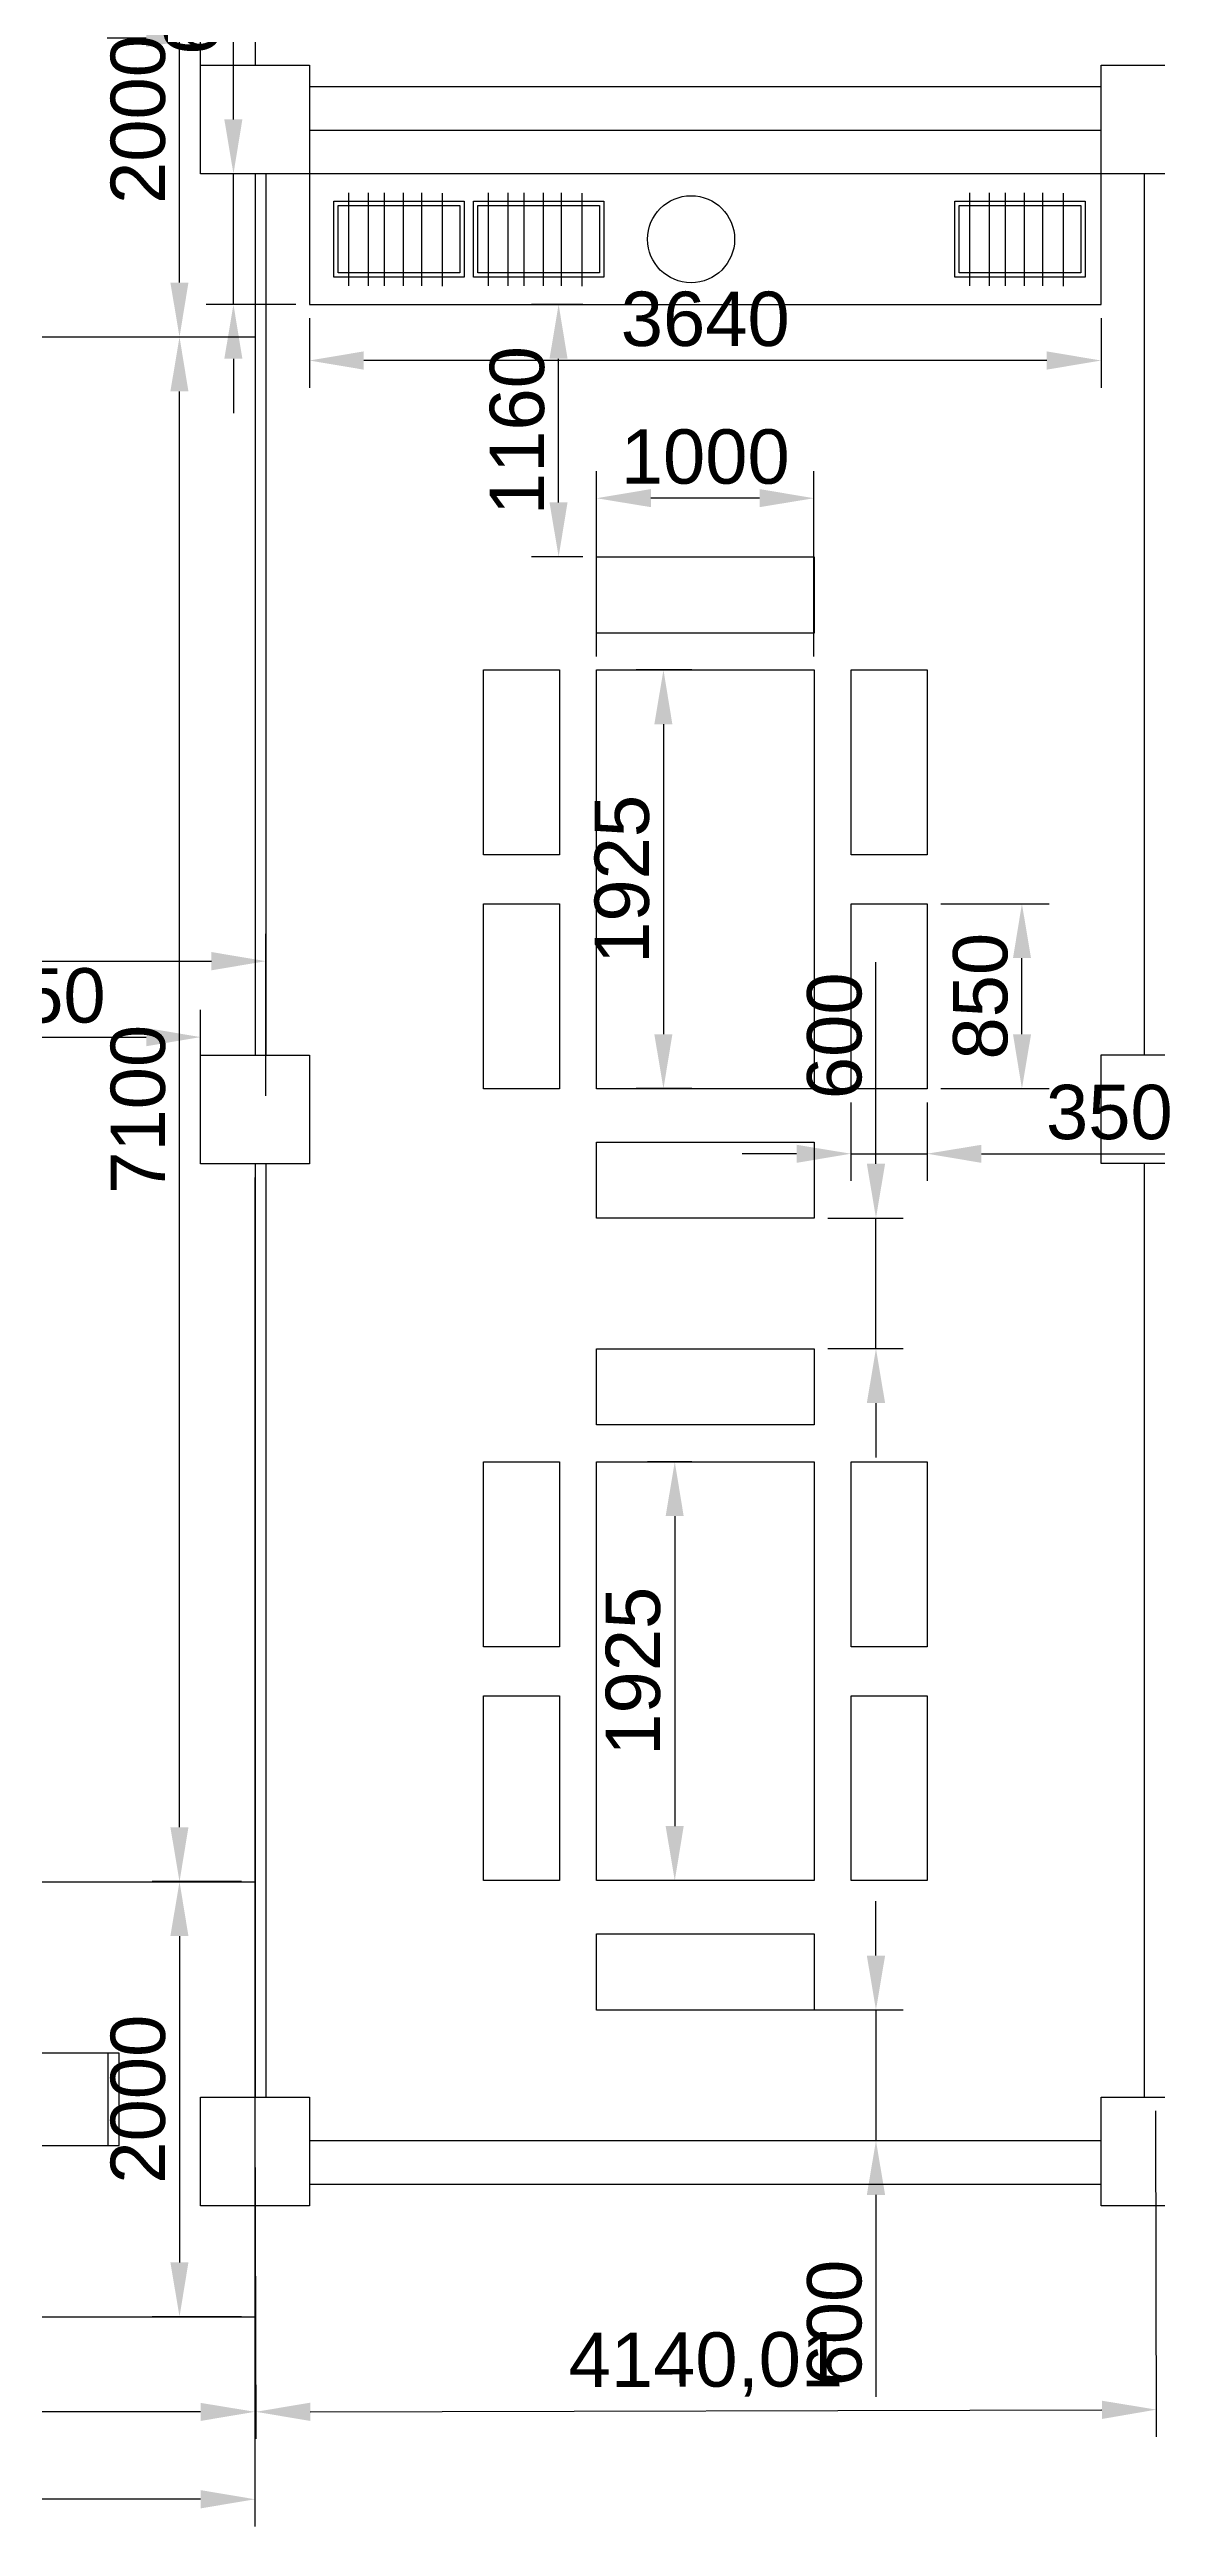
# Model space of a CAD drawing. Header units: millimetres. Extents: x -39333 to 8232, y -29726 to 4142.
# Drawn here: x -4519 to 575, y -13110 to -1725 of the extents above; entities that cross this region are included whole.
import ezdxf

# ---------------------------------------------------------------- set-up
doc = ezdxf.new("R2010")
doc.units = ezdxf.units.MM
doc.layers.add('2. Мебель', color=114, linetype='Continuous')
for name, color, linetype, lineweight in [('мебель', 44, 'Continuous', 25), ('размер', 1, 'Continuous', 25), ('стены', 7, 'Continuous', 25), ('территория', 74, 'Continuous', 25)]:
    doc.layers.add(name, color=color, linetype=linetype, lineweight=lineweight)
doc.styles.get("Standard").update_dxf_attribs({"font": 'arial.ttf'})
doc.dimstyles.new('Аннотативный', dxfattribs={"dimscale": 0, "dimtxt": 2.5, "dimasz": 2.5, "dimexe": 1.25, "dimexo": 0.625, "dimtad": 1, "dimtxsty": 'Standard', "dimcen": 2.5, "dimadec": 0, "dimazin": 0, "dimtfac": 1, "dimtmove": 0, "dimatfit": 3, "dimfxl": 1, "dimarcsym": 0})

# ---------------------------------------------------------------- blocks, each defined once
blk = doc.blocks.new('Стол 66')
at = {"layer": '2. Мебель'}
for p, q in [((4779, 22733), (4411, 22520)), ((4804, 22690), (4436, 22477)), ((5004, 22343), (4779, 22733)), ((5536, 22733), (5311, 22343)), ((5879, 22477), (5511, 22690)), ((5904, 22520), (5536, 22733)), ((4411, 22520), (4636, 22131)), ((5679, 22131), (5904, 22520)), ((4636, 22131), (5004, 22343)), ((5311, 22343), (5679, 22131)), ((4483, 21865), (4033, 21865)), ((4033, 21865), (4033, 21440)), ((4083, 21865), (4083, 21440)), ((4483, 21440), (4483, 21865)), ((6283, 21865), (5833, 21865)), ((5833, 21865), (5833, 21440)), ((6233, 21440), (6233, 21865)), ((6283, 21440), (6283, 21865)), ((4033, 21440), (4483, 21440)), ((5833, 21440), (6283, 21440)), ((4636, 21174), (4411, 20784)), ((5004, 20962), (4636, 21174)), ((5679, 21174), (5311, 20962)), ((5904, 20784), (5679, 21174)), ((4779, 20572), (5004, 20962)), ((5311, 20962), (5536, 20572)), ((4411, 20784), (4779, 20572)), ((4436, 20828), (4804, 20615)), ((5511, 20615), (5879, 20828)), ((5536, 20572), (5904, 20784))]:
    blk.add_line(p, q, dxfattribs=at)
blk.add_circle((5158, 21652), 625, dxfattribs=at)
blk = doc.blocks.new('*D58')
at = {"layer": 'Defpoints', "color": 0, "transparency": 16777216}
for p in [(-1504, -4576), (-1696, -6501), (-1504, -6501)]:
    blk.add_point(p, dxfattribs=at)
at = {"layer": 'размер', "color": 0, "lineweight": -2, "transparency": 16777216}
for p, q in [((-1566, -4576), (-1821, -4576)), ((-1696, -4826), (-1696, -6251)), ((-1566, -6501), (-1821, -6501))]:
    blk.add_line(p, q, dxfattribs=at)
at = {"layer": 'размер', "color": 0, "transparency": 16777216}
for points in [[(-1738, -4826), (-1655, -4826), (-1696, -4576)], [(-1738, -6251), (-1655, -6251), (-1696, -6501)]]:
    blk.add_solid(points, dxfattribs=at)
at = {"layer": 'размер', "color": 0, "transparency": 16777216, "insert": (-1886, -5539), "char_height": 250, "attachment_point": 5, "rotation": 90}
blk.add_mtext('1925', dxfattribs=at)
blk = doc.blocks.new('*D59')
at = {"layer": 'Defpoints', "color": 0, "transparency": 16777216}
for p in [(-1504, -8216), (-1644, -10141), (-1504, -10141)]:
    blk.add_point(p, dxfattribs=at)
at = {"layer": 'размер', "color": 0, "lineweight": -2, "transparency": 16777216}
for p, q in [((-1566, -8216), (-1769, -8216)), ((-1644, -8466), (-1644, -9891)), ((-1566, -10141), (-1769, -10141))]:
    blk.add_line(p, q, dxfattribs=at)
at = {"layer": 'размер', "color": 0, "transparency": 16777216}
for points in [[(-1686, -8466), (-1603, -8466), (-1644, -8216)], [(-1686, -9891), (-1603, -9891), (-1644, -10141)]]:
    blk.add_solid(points, dxfattribs=at)
at = {"layer": 'размер', "color": 0, "transparency": 16777216, "insert": (-1835, -9179), "char_height": 250, "attachment_point": 5, "rotation": 90}
blk.add_mtext('1925', dxfattribs=at)
blk = doc.blocks.new('*D60')
at = {"layer": 'Defpoints', "color": 0, "transparency": 16777216}
for p in [(-2004, -3787), (-2004, -4576), (-1004, -4576)]:
    blk.add_point(p, dxfattribs=at)
at = {"layer": 'размер', "color": 0, "lineweight": -2, "transparency": 16777216}
for p, q in [((-2004, -4514), (-2004, -3662)), ((-1004, -4514), (-1004, -3662)), ((-1254, -3787), (-1754, -3787))]:
    blk.add_line(p, q, dxfattribs=at)
at = {"layer": 'размер', "color": 0, "transparency": 16777216}
for points in [[(-1754, -3745), (-1754, -3828), (-2004, -3787)], [(-1254, -3745), (-1254, -3828), (-1004, -3787)]]:
    blk.add_solid(points, dxfattribs=at)
at = {"layer": 'размер', "color": 0, "transparency": 16777216, "insert": (-1504, -3597), "char_height": 250, "attachment_point": 5}
blk.add_mtext('1000', dxfattribs=at)
blk = doc.blocks.new('*D61')
at = {"layer": 'Defpoints', "color": 0, "transparency": 16777216}
for p in [(-2178, -2896), (-2004, -2896), (-2004, -4056)]:
    blk.add_point(p, dxfattribs=at)
at = {"layer": 'размер', "color": 0, "lineweight": -2, "transparency": 16777216}
for p, q in [((-2066, -2896), (-2303, -2896)), ((-2178, -3806), (-2178, -3146)), ((-2066, -4056), (-2303, -4056))]:
    blk.add_line(p, q, dxfattribs=at)
at = {"layer": 'размер', "color": 0, "transparency": 16777216}
for points in [[(-2220, -3146), (-2137, -3146), (-2178, -2896)], [(-2220, -3806), (-2137, -3806), (-2178, -4056)]]:
    blk.add_solid(points, dxfattribs=at)
at = {"layer": 'размер', "color": 0, "transparency": 16777216, "insert": (-2368, -3476), "char_height": 250, "attachment_point": 5, "rotation": 90}
blk.add_mtext('1160', dxfattribs=at)
blk = doc.blocks.new('*D62')
at = {"layer": 'Defpoints', "color": 0, "transparency": 16777216}
for p in [(-3324, -2896), (316, -2896), (-3324, -3154)]:
    blk.add_point(p, dxfattribs=at)
at = {"layer": 'размер', "color": 0, "lineweight": -2, "transparency": 16777216}
for p, q in [((-3324, -2959), (-3324, -3279)), ((316, -2959), (316, -3279)), ((66, -3154), (-3074, -3154))]:
    blk.add_line(p, q, dxfattribs=at)
at = {"layer": 'размер', "color": 0, "transparency": 16777216}
for points in [[(-3074, -3112), (-3074, -3196), (-3324, -3154)], [(66, -3112), (66, -3196), (316, -3154)]]:
    blk.add_solid(points, dxfattribs=at)
at = {"layer": 'размер', "color": 0, "transparency": 16777216, "insert": (-1504, -2964), "char_height": 250, "attachment_point": 5}
blk.add_mtext('3640', dxfattribs=at)
blk = doc.blocks.new('*D63')
at = {"layer": 'Defpoints', "color": 0, "transparency": 16777216}
for p in [(-3673, -2296), (-3324, -2296), (-3324, -2896)]:
    blk.add_point(p, dxfattribs=at)
at = {"layer": 'размер', "color": 0, "lineweight": -2, "transparency": 16777216}
for p, q in [((-3673, -2046), (-3673, -1119)), ((-3386, -2296), (-3798, -2296)), ((-3673, -2896), (-3673, -2296)), ((-3386, -2896), (-3798, -2896)), ((-3673, -3146), (-3673, -3396))]:
    blk.add_line(p, q, dxfattribs=at)
at = {"layer": 'размер', "color": 0, "transparency": 16777216}
for points in [[(-3715, -2046), (-3632, -2046), (-3673, -2296)], [(-3715, -3146), (-3632, -3146), (-3673, -2896)]]:
    blk.add_solid(points, dxfattribs=at)
at = {"layer": 'размер', "color": 0, "transparency": 16777216, "insert": (-3864, -1458), "char_height": 250, "attachment_point": 5, "rotation": 90}
blk.add_mtext('600', dxfattribs=at)
blk = doc.blocks.new('*D64')
at = {"layer": 'Defpoints', "color": 0, "transparency": 16777216}
for p in [(-3921, -3046), (-3574, -3046), (-3574, -10146)]:
    blk.add_point(p, dxfattribs=at)
at = {"layer": 'размер', "color": 0, "lineweight": -2, "transparency": 16777216}
for p, q in [((-3636, -3046), (-4046, -3046)), ((-3921, -9896), (-3921, -3296)), ((-3636, -10146), (-4046, -10146))]:
    blk.add_line(p, q, dxfattribs=at)
at = {"layer": 'размер', "color": 0, "transparency": 16777216}
for points in [[(-3963, -3296), (-3880, -3296), (-3921, -3046)], [(-3963, -9896), (-3880, -9896), (-3921, -10146)]]:
    blk.add_solid(points, dxfattribs=at)
at = {"layer": 'размер', "color": 0, "transparency": 16777216, "insert": (-4111, -6596), "char_height": 250, "attachment_point": 5, "rotation": 90}
blk.add_mtext('7100', dxfattribs=at)
blk = doc.blocks.new('*D65')
at = {"layer": 'Defpoints', "color": 0, "transparency": 16777216}
for p in [(-3574, -11146), (566, -11136), (570, -12573)]:
    blk.add_point(p, dxfattribs=at)
at = {"layer": 'размер', "color": 0, "lineweight": -2, "transparency": 16777216}
for p, q in [((-3574, -11209), (-3570, -12708)), ((566, -11199), (570, -12698)), ((-3320, -12583), (320, -12574))]:
    blk.add_line(p, q, dxfattribs=at)
at = {"layer": 'размер', "color": 0, "transparency": 16777216}
for points in [[(-3320, -12541), (-3320, -12625), (-3570, -12583)], [(320, -12532), (320, -12616), (570, -12573)]]:
    blk.add_solid(points, dxfattribs=at)
at = {"layer": 'размер', "color": 0, "transparency": 16777216, "insert": (-1501, -12366), "char_height": 250, "attachment_point": 5, "rotation": 0.1384}
blk.add_mtext('4140,01', dxfattribs=at)
blk = doc.blocks.new('*D66')
at = {"layer": 'Defpoints', "color": 0, "transparency": 16777216}
for p in [(-3574, -10146), (-3921, -12146), (-3574, -12146)]:
    blk.add_point(p, dxfattribs=at)
at = {"layer": 'размер', "color": 0, "lineweight": -2, "transparency": 16777216}
for p, q in [((-3636, -10146), (-4046, -10146)), ((-3921, -10396), (-3921, -11896)), ((-3636, -12146), (-4046, -12146))]:
    blk.add_line(p, q, dxfattribs=at)
at = {"layer": 'размер', "color": 0, "transparency": 16777216}
for points in [[(-3963, -10396), (-3880, -10396), (-3921, -10146)], [(-3963, -11896), (-3880, -11896), (-3921, -12146)]]:
    blk.add_solid(points, dxfattribs=at)
at = {"layer": 'размер', "color": 0, "transparency": 16777216, "insert": (-4111, -11146), "char_height": 250, "attachment_point": 5, "rotation": 90}
blk.add_mtext('2000', dxfattribs=at)
blk = doc.blocks.new('*D67')
at = {"layer": 'Defpoints', "color": 0, "transparency": 16777216}
for p in [(-3921, -1046), (-3574, -1046), (-3598, -3046)]:
    blk.add_point(p, dxfattribs=at)
at = {"layer": 'размер', "color": 0, "lineweight": -2, "transparency": 16777216}
for p, q in [((-3636, -1046), (-4046, -1046)), ((-3921, -2796), (-3921, -1296)), ((-3661, -3046), (-4046, -3046))]:
    blk.add_line(p, q, dxfattribs=at)
at = {"layer": 'размер', "color": 0, "transparency": 16777216}
for points in [[(-3963, -1296), (-3880, -1296), (-3921, -1046)], [(-3963, -2796), (-3880, -2796), (-3921, -3046)]]:
    blk.add_solid(points, dxfattribs=at)
at = {"layer": 'размер', "color": 0, "transparency": 16777216, "insert": (-4111, -2046), "char_height": 250, "attachment_point": 5, "rotation": 90}
blk.add_mtext('2000', dxfattribs=at)
blk = doc.blocks.new('*D68')
at = {"layer": 'Defpoints', "color": 0, "transparency": 16777216}
for p in [(-3824, -1671), (-3824, -2046), (-5891, -2052)]:
    blk.add_point(p, dxfattribs=at)
at = {"layer": 'размер', "color": 0, "lineweight": -2, "transparency": 16777216}
for p, q in [((-5891, -1990), (-5891, -1546)), ((-3824, -1984), (-3824, -1546)), ((-5641, -1671), (-4074, -1671))]:
    blk.add_line(p, q, dxfattribs=at)
at = {"layer": 'размер', "color": 0, "transparency": 16777216}
for points in [[(-5641, -1630), (-5641, -1713), (-5891, -1671)], [(-4074, -1630), (-4074, -1713), (-3824, -1671)]]:
    blk.add_solid(points, dxfattribs=at)
at = {"layer": 'размер', "color": 0, "transparency": 16777216, "insert": (-4857, -1459), "char_height": 250, "attachment_point": 5}
blk.add_mtext('2066,76', dxfattribs=at)
blk = doc.blocks.new('*D49')
at = {"layer": 'Defpoints', "color": 0, "transparency": 16777216}
for p in [(-3524, -5915), (-8674, -6596), (-3524, -6596)]:
    blk.add_point(p, dxfattribs=at)
at = {"layer": 'размер', "color": 0, "lineweight": -2, "transparency": 16777216}
for p, q in [((-8674, -6534), (-8674, -5790)), ((-3524, -6534), (-3524, -5790)), ((-8424, -5915), (-3774, -5915))]:
    blk.add_line(p, q, dxfattribs=at)
at = {"layer": 'размер', "color": 0, "transparency": 16777216}
for points in [[(-8424, -5873), (-8424, -5957), (-8674, -5915)], [(-3774, -5873), (-3774, -5957), (-3524, -5915)]]:
    blk.add_solid(points, dxfattribs=at)
at = {"layer": 'размер', "color": 0, "transparency": 16777216, "insert": (-6099, -5725), "char_height": 250, "attachment_point": 5}
blk.add_mtext('5150', dxfattribs=at)
blk = doc.blocks.new('*D50')
at = {"layer": 'Defpoints', "color": 0, "transparency": 16777216}
for p in [(-3824, -6264), (-5474, -6596), (-3824, -6596)]:
    blk.add_point(p, dxfattribs=at)
at = {"layer": 'размер', "color": 0, "lineweight": -2, "transparency": 16777216}
for p, q in [((-5474, -6534), (-5474, -6139)), ((-3824, -6534), (-3824, -6139)), ((-5224, -6264), (-4074, -6264))]:
    blk.add_line(p, q, dxfattribs=at)
at = {"layer": 'размер', "color": 0, "transparency": 16777216}
for points in [[(-5224, -6222), (-5224, -6306), (-5474, -6264)], [(-4074, -6222), (-4074, -6306), (-3824, -6264)]]:
    blk.add_solid(points, dxfattribs=at)
at = {"layer": 'размер', "color": 0, "transparency": 16777216, "insert": (-4649, -6074), "char_height": 250, "attachment_point": 5}
blk.add_mtext('1650', dxfattribs=at)
blk = doc.blocks.new('*D51')
at = {"layer": 'Defpoints', "color": 0, "transparency": 16777216}
for p in [(-1004, -7096), (-719, -7096), (-1004, -7696)]:
    blk.add_point(p, dxfattribs=at)
at = {"layer": 'размер', "color": 0, "lineweight": -2, "transparency": 16777216}
for p, q in [((-719, -6846), (-719, -5919)), ((-941, -7096), (-594, -7096)), ((-719, -7696), (-719, -7096)), ((-941, -7696), (-594, -7696)), ((-719, -7946), (-719, -8196))]:
    blk.add_line(p, q, dxfattribs=at)
at = {"layer": 'размер', "color": 0, "transparency": 16777216}
for points in [[(-761, -6846), (-677, -6846), (-719, -7096)], [(-761, -7946), (-677, -7946), (-719, -7696)]]:
    blk.add_solid(points, dxfattribs=at)
at = {"layer": 'размер', "color": 0, "transparency": 16777216, "insert": (-909, -6258), "char_height": 250, "attachment_point": 5, "rotation": 90}
blk.add_mtext('600', dxfattribs=at)
blk = doc.blocks.new('*D52')
at = {"layer": 'Defpoints', "color": 0, "transparency": 16777216}
for p in [(-1504, -10736), (-1504, -11336), (-719, -11336)]:
    blk.add_point(p, dxfattribs=at)
at = {"layer": 'размер', "color": 0, "lineweight": -2, "transparency": 16777216}
for p, q in [((-719, -10486), (-719, -10236)), ((-1441, -10736), (-594, -10736)), ((-719, -10736), (-719, -11336)), ((-1441, -11336), (-594, -11336)), ((-719, -11586), (-719, -12514))]:
    blk.add_line(p, q, dxfattribs=at)
at = {"layer": 'размер', "color": 0, "transparency": 16777216}
for points in [[(-761, -10486), (-677, -10486), (-719, -10736)], [(-761, -11586), (-677, -11586), (-719, -11336)]]:
    blk.add_solid(points, dxfattribs=at)
at = {"layer": 'размер', "color": 0, "transparency": 16777216, "insert": (-909, -12175), "char_height": 250, "attachment_point": 5, "rotation": 90}
blk.add_mtext('600', dxfattribs=at)
blk = doc.blocks.new('*D53')
at = {"layer": 'Defpoints', "color": 0, "transparency": 16777216}
for p in [(-834, -6501), (-484, -6501), (-484, -6800)]:
    blk.add_point(p, dxfattribs=at)
at = {"layer": 'размер', "color": 0, "lineweight": -2, "transparency": 16777216}
for p, q in [((-834, -6564), (-834, -6925)), ((-484, -6564), (-484, -6925)), ((-1084, -6800), (-1334, -6800)), ((-834, -6800), (-484, -6800)), ((-234, -6800), (693, -6800))]:
    blk.add_line(p, q, dxfattribs=at)
at = {"layer": 'размер', "color": 0, "transparency": 16777216}
for points in [[(-1084, -6759), (-1084, -6842), (-834, -6800)], [(-234, -6759), (-234, -6842), (-484, -6800)]]:
    blk.add_solid(points, dxfattribs=at)
at = {"layer": 'размер', "color": 0, "transparency": 16777216, "insert": (354, -6610), "char_height": 250, "attachment_point": 5}
blk.add_mtext('350', dxfattribs=at)
blk = doc.blocks.new('*D54')
at = {"layer": 'Defpoints', "color": 0, "transparency": 16777216}
for p in [(-484, -5651), (-48, -5651), (-484, -6501)]:
    blk.add_point(p, dxfattribs=at)
at = {"layer": 'размер', "color": 0, "lineweight": -2, "transparency": 16777216}
for p, q in [((-421, -5651), (77, -5651)), ((-48, -6251), (-48, -5901)), ((-421, -6501), (77, -6501))]:
    blk.add_line(p, q, dxfattribs=at)
at = {"layer": 'размер', "color": 0, "transparency": 16777216}
for points in [[(-89, -5901), (-6, -5901), (-48, -5651)], [(-89, -6251), (-6, -6251), (-48, -6501)]]:
    blk.add_solid(points, dxfattribs=at)
at = {"layer": 'размер', "color": 0, "transparency": 16777216, "insert": (-238, -6076), "char_height": 250, "attachment_point": 5, "rotation": 90}
blk.add_mtext('850', dxfattribs=at)
blk = doc.blocks.new('*D55')
at = {"layer": 'Defpoints', "color": 0, "transparency": 16777216}
for p in [(-12624, -6596), (-3574, -6846), (-12624, -12985)]:
    blk.add_point(p, dxfattribs=at)
at = {"layer": 'размер', "color": 0, "lineweight": -2, "transparency": 16777216}
for p, q in [((-12624, -6659), (-12624, -13110)), ((-3574, -6909), (-3574, -13110)), ((-3824, -12985), (-12374, -12985))]:
    blk.add_line(p, q, dxfattribs=at)
at = {"layer": 'размер', "color": 0, "transparency": 16777216}
for points in [[(-12374, -12943), (-12374, -13027), (-12624, -12985)], [(-3824, -12943), (-3824, -13027), (-3574, -12985)]]:
    blk.add_solid(points, dxfattribs=at)
at = {"layer": 'размер', "color": 0, "transparency": 16777216, "insert": (-8099, -12795), "char_height": 250, "attachment_point": 5}
blk.add_mtext('9050', dxfattribs=at)
blk = doc.blocks.new('*D56')
at = {"layer": 'Defpoints', "color": 0, "transparency": 16777216}
for p in [(-10624, -6596), (-3574, -6846), (-10624, -12583)]:
    blk.add_point(p, dxfattribs=at)
at = {"layer": 'размер', "color": 0, "lineweight": -2, "transparency": 16777216}
for p, q in [((-10624, -6659), (-10624, -12708)), ((-3574, -6909), (-3574, -12708)), ((-3824, -12583), (-10374, -12583))]:
    blk.add_line(p, q, dxfattribs=at)
at = {"layer": 'размер', "color": 0, "transparency": 16777216}
for points in [[(-10374, -12542), (-10374, -12625), (-10624, -12583)], [(-3824, -12542), (-3824, -12625), (-3574, -12583)]]:
    blk.add_solid(points, dxfattribs=at)
at = {"layer": 'размер', "color": 0, "transparency": 16777216, "insert": (-7099, -12393), "char_height": 250, "attachment_point": 5}
blk.add_mtext('7050', dxfattribs=at)

msp = doc.modelspace()

# ---------------------------------------------------------------- linework, layer by layer
at = {"layer": 'мебель'}
for p, q in [((-3144.623, -2382.986), (-3144.623, -2810.006)), ((-3054.407, -2382.986), (-3054.407, -2810.006)), ((-2980.386, -2382.986), (-2980.386, -2810.006)), ((-2892.038, -2382.986), (-2892.038, -2810.006)), ((-2808.466, -2382.986), (-2808.466, -2810.006)), ((-2712.956, -2385.434), (-2712.956, -2812.454)), ((-2502.299, -2382.986), (-2502.299, -2810.006)), ((-2412.082, -2382.986), (-2412.082, -2810.006)), ((-2338.061, -2382.986), (-2338.061, -2810.006)), ((-2249.714, -2382.986), (-2249.714, -2810.006)), ((-2166.142, -2382.986), (-2166.142, -2810.006)), ((-2070.631, -2385.434), (-2070.631, -2812.454)), ((-289.527, -2382.986), (-289.527, -2810.006)), ((-199.31, -2382.986), (-199.31, -2810.006)), ((-125.289, -2382.986), (-125.289, -2810.006)), ((-36.942, -2382.986), (-36.942, -2810.006)), ((46.63, -2382.986), (46.63, -2810.006)), ((142.141, -2385.434), (142.141, -2812.454))]:
    msp.add_line(p, q, dxfattribs=at)
for points in [[(-3323.774, -2296.496), (-3323.774, -2896.496), (316.226, -2896.496), (316.226, -2296.496), (-3323.774, -2296.496)], [(-2611.858, -2421.496), (-2611.858, -2771.496), (-3211.858, -2771.496), (-3211.858, -2421.496), (-2611.858, -2421.496)], [(-1969.534, -2421.496), (-1969.534, -2771.496), (-2569.534, -2771.496), (-2569.534, -2421.496), (-1969.534, -2421.496)], [(243.238, -2421.496), (243.238, -2771.496), (-356.762, -2771.496), (-356.762, -2421.496), (243.238, -2421.496)], [(-2003.774, -4406.496), (-2003.774, -4056.496), (-1003.774, -4056.496), (-1003.774, -4406.496), (-2003.774, -4406.496)], [(-2523.774, -4576.496), (-2173.774, -4576.496), (-2173.774, -5426.496), (-2523.774, -5426.496), (-2523.774, -4576.496)], [(-2003.774, -4576.496), (-1003.774, -4576.496), (-1003.774, -6501.496), (-2003.774, -6501.496), (-2003.774, -4576.496)], [(-833.774, -4576.496), (-483.774, -4576.496), (-483.774, -5426.496), (-833.774, -5426.496), (-833.774, -4576.496)], [(-2523.774, -5651.496), (-2173.774, -5651.496), (-2173.774, -6501.496), (-2523.774, -6501.496), (-2523.774, -5651.496)], [(-833.774, -5651.496), (-483.774, -5651.496), (-483.774, -6501.496), (-833.774, -6501.496), (-833.774, -5651.496)], [(-2003.774, -7096.496), (-2003.774, -6746.496), (-1003.774, -6746.496), (-1003.774, -7096.496), (-2003.774, -7096.496)], [(-2003.774, -8046.496), (-2003.774, -7696.496), (-1003.774, -7696.496), (-1003.774, -8046.496), (-2003.774, -8046.496)], [(-2523.774, -8216.496), (-2173.774, -8216.496), (-2173.774, -9066.496), (-2523.774, -9066.496), (-2523.774, -8216.496)], [(-2003.774, -8216.496), (-1003.774, -8216.496), (-1003.774, -10141.496), (-2003.774, -10141.496), (-2003.774, -8216.496)], [(-833.774, -8216.496), (-483.774, -8216.496), (-483.774, -9066.496), (-833.774, -9066.496), (-833.774, -8216.496)], [(-2523.774, -9291.496), (-2173.774, -9291.496), (-2173.774, -10141.496), (-2523.774, -10141.496), (-2523.774, -9291.496)], [(-833.774, -9291.496), (-483.774, -9291.496), (-483.774, -10141.496), (-833.774, -10141.496), (-833.774, -9291.496)], [(-2003.774, -10736.496), (-2003.774, -10386.496), (-1003.774, -10386.496), (-1003.774, -10736.496), (-2003.774, -10736.496)]]:
    msp.add_lwpolyline(points, dxfattribs=at)
for points in [[(-2631.858, -2441.496), (-2631.858, -2751.496), (-3191.858, -2751.496), (-3191.858, -2441.496)], [(-1989.534, -2441.496), (-1989.534, -2751.496), (-2549.534, -2751.496), (-2549.534, -2441.496)], [(223.238, -2441.496), (223.238, -2751.496), (-336.762, -2751.496), (-336.762, -2441.496)]]:
    msp.add_lwpolyline(points, close=True, dxfattribs=at)
msp.add_circle((-1569.055, -2596.496), 200, dxfattribs=at)
at = {"layer": 'стены'}
for points in [[(-3823.774, -1796.496), (-3323.774, -1796.496), (-3323.774, -2296.496), (-3823.774, -2296.496), (-3823.774, -1796.496)], [(316.226, -1796.496), (816.226, -1796.496), (816.226, -2296.496), (316.226, -2296.496), (316.226, -1796.496)], [(316.226, -1896.496), (-3323.774, -1896.496)], [(316.226, -2096.496), (-3323.774, -2096.496)], [(-3573.774, -2296.496), (-3573.774, -6346.496)], [(-3523.774, -2296.496), (-3523.774, -6346.496)], [(516.226, -6345.709), (516.226, -2296.496)], [(-3823.774, -6346.496), (-3323.774, -6346.496), (-3323.774, -6846.496), (-3823.774, -6846.496), (-3823.774, -6346.496)], [(316.226, -6345.709), (816.226, -6345.709), (816.226, -6845.709), (316.226, -6845.709), (316.226, -6345.709)], [(-3573.774, -6846.496), (-3573.774, -11136.496)], [(-3523.774, -6846.496), (-3523.774, -11136.496)], [(516.226, -11136.496), (516.226, -6845.709)], [(-3823.774, -11136.496), (-3323.774, -11136.496), (-3323.774, -11636.496), (-3823.774, -11636.496), (-3823.774, -11136.496)], [(316.226, -11136.496), (816.226, -11136.496), (816.226, -11636.496), (316.226, -11636.496), (316.226, -11136.496)], [(-3323.774, -11336.496), (316.226, -11336.496)], [(-3323.774, -11536.496), (316.226, -11536.496)]]:
    msp.add_lwpolyline(points, dxfattribs=at)
at = {"layer": 'территория'}
for p, q in [((-3573.774, -1046.496), (-3573.774, -1796.496)), ((-3573.774, -2296.496), (-3573.774, -3046.496))]:
    msp.add_line(p, q, dxfattribs=at)
for points in [[(-3573.774, -3046.496), (-7073.774, -3046.496)], [(-7073.774, -10146.496), (-3573.774, -10146.496)], [(-7073.774, -12146.496), (-3573.774, -12146.496), (-3573.774, -10146.496)]]:
    msp.add_lwpolyline(points, dxfattribs=at)

# ---------------------------------------------------------------- block references
at = {"layer": '2. Мебель'}
msp.add_blockref('Стол 66', (-10481.305, -32798.967), dxfattribs=at)

# ---------------------------------------------------------------- dimensions: what is measured, and where the dimension line sits
at = {"layer": 'размер'}
for base, p1, p2, picture, middle in [((-3921.341, -1046.496), (-3598.464, -3046.496), (-3573.774, -1046.496), '*D67', (-4111.484, -2046.496)), ((-3673.464, -2296.496), (-3323.774, -2896.496), (-3323.774, -2296.496), '*D63', (-3863.607, -1457.563)), ((-2178.347, -2896.496), (-2003.774, -4056.496), (-2003.774, -2896.496), '*D61', (-2368.49, -3476.496)), ((-3921.341, -3046.496), (-3573.774, -10146.496), (-3573.774, -3046.496), '*D64', (-4111.484, -6596.496)), ((-1696.255, -6501.496), (-1503.774, -4576.496), (-1503.774, -6501.496), '*D58', (-1886.398, -5538.996)), ((-47.693, -5651.496), (-483.774, -6501.496), (-483.774, -5651.496), '*D54', (-237.836, -6076.496)), ((-718.879, -7096.496), (-1003.774, -7696.496), (-1003.774, -7096.496), '*D51', (-909.022, -6257.563)), ((-1644.376, -10141.496), (-1503.774, -8216.496), (-1503.774, -10141.496), '*D59', (-1834.52, -9178.996)), ((-3921.341, -12146.496), (-3573.774, -10146.496), (-3573.774, -12146.496), '*D66', (-4111.484, -11146.496)), ((-718.879, -11336.496), (-1503.774, -10736.496), (-1503.774, -11336.496), '*D52', (-909.022, -12175.428))]:
    dim = msp.add_linear_dim(base=base, p1=p1, p2=p2, angle=90, dimstyle='Аннотативный', dxfattribs=at)
    dim.commit()
    dim.dimension.update_dxf_attribs({"geometry": picture, "text_midpoint": middle})
for base, p1, p2, picture, middle in [((-3823.774, -1671.496), (-5890.536, -2052.337), (-3823.774, -2046.496), '*D68', (-4857.155, -1458.757)), ((-3323.774, -3153.854), (316.226, -2896.496), (-3323.774, -2896.496), '*D62', (-1503.774, -2963.626)), ((-2003.774, -3786.71), (-1003.774, -4576.496), (-2003.774, -4576.496), '*D60', (-1503.774, -3596.566)), ((-3523.774, -5914.936), (-8673.774, -6596.496), (-3523.774, -6596.496), '*D49', (-6098.774, -5724.793)), ((-3823.774, -6264.051), (-5473.774, -6596.496), (-3823.774, -6596.496), '*D50', (-4648.774, -6073.908)), ((-483.774, -6800.484), (-833.774, -6501.496), (-483.774, -6501.496), '*D53', (354.391, -6610.256)), ((-12623.774, -12985.041), (-3573.774, -6846.496), (-12623.774, -6596.496), '*D55', (-8098.774, -12794.898)), ((-10623.774, -12583.494), (-3573.774, -6846.496), (-10623.774, -6596.496), '*D56', (-7098.774, -12393.351))]:
    dim = msp.add_linear_dim(base=base, p1=p1, p2=p2, dimstyle='Аннотативный', dxfattribs=at)
    dim.commit()
    dim.dimension.update_dxf_attribs({"geometry": picture, "text_midpoint": middle})
dim = msp.add_aligned_dim(p1=(-3573.774, -11146.496), p2=(566.226, -11136.496), distance=-1436.994, dimstyle='Аннотативный', dxfattribs=at)
dim.commit()
dim.dimension.update_dxf_attribs({"geometry": '*D65', "text_midpoint": (-1500.817, -12365.748)})

doc.saveas('drawing.dxf')
